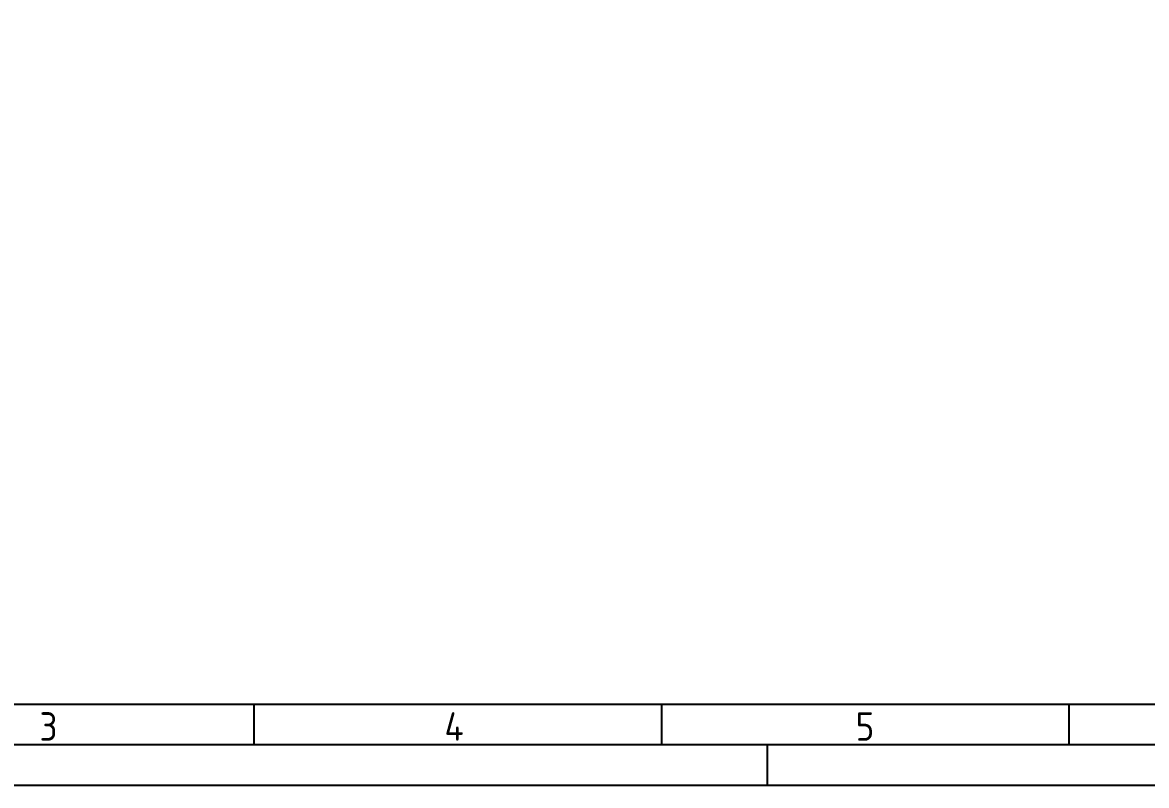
# Model space of a CAD drawing. Header units: millimetres. Extents: x 0 to 594, y 0 to 420.
# Drawn here: x 118.6 to 256.5, y 0 to 93.7 of the extents above; entities that cross this region are included whole.
import ezdxf

# ---------------------------------------------------------------- set-up
doc = ezdxf.new("R2010")
doc.units = ezdxf.units.MM
doc.header["$LTSCALE"] = 8
doc.layers.add('035', color=5, linetype='Continuous')
doc.layers.add('07', color=7, linetype='Continuous')
doc.styles.add('ISO Proportional', font='isocp.shx')

# ---------------------------------------------------------------- blocks, each defined once
blk = doc.blocks.new('IEC_border_a2')
at = {"layer": '035'}
for p, q in [((10, 10), (584, 10)), ((147, 10), (147, 5)), ((197, 10), (197, 5)), ((247, 10), (247, 5)), ((210, 5), (210, 0))]:
    blk.add_line(p, q, dxfattribs=at)
blk.add_lwpolyline([(0, 420), (594, 420), (594, 0), (0, 0)], close=True, dxfattribs=at)
at = {"layer": '07'}
blk.add_lwpolyline([(5, 415), (589, 415), (589, 5), (5, 5)], close=True, dxfattribs=at)
at = {"layer": '035', "style": 'ISO Proportional'}
for s, p in [('3', (120.68, 5.5)), ('4', (170.38, 5.5)), ('5', (220.84, 5.5))]:
    blk.add_text(s, height=3.5, dxfattribs=at).set_placement(p)

msp = doc.modelspace()

# ---------------------------------------------------------------- block references
msp.add_blockref('IEC_border_a2', (0, 0))

doc.saveas('drawing.dxf')
